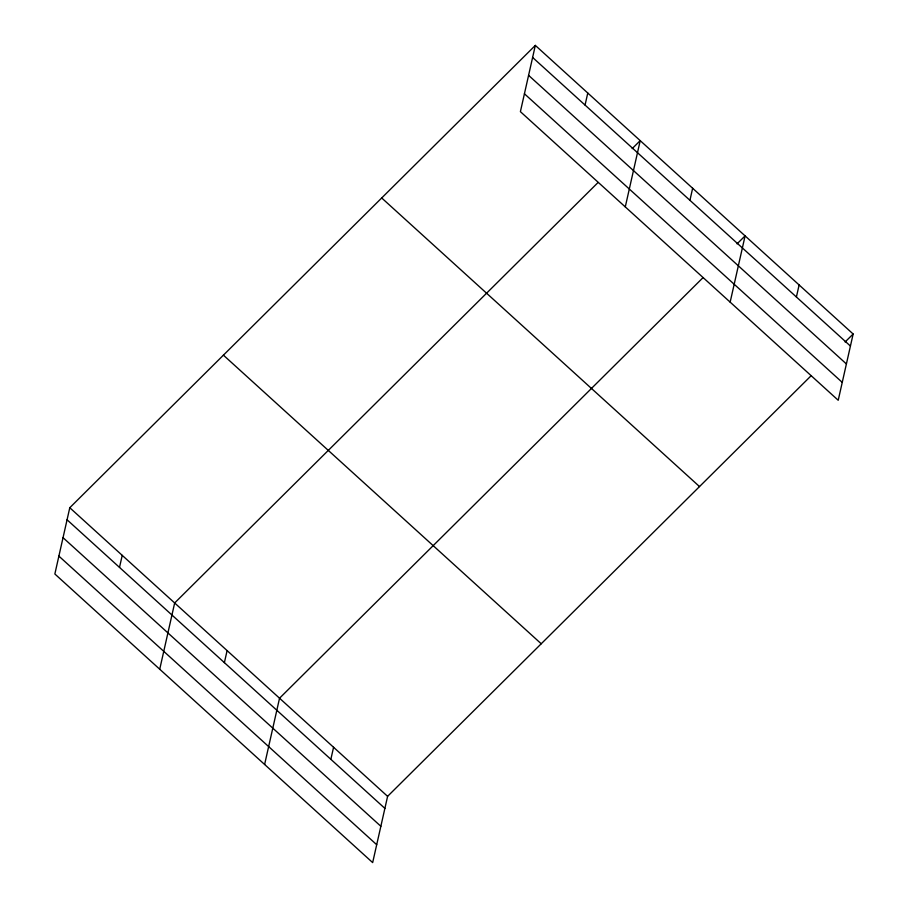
<?xml version="1.0" encoding="UTF-8"?>
<svg xmlns="http://www.w3.org/2000/svg" width="908" height="908" viewBox="0 0 908 908"><rect width="100%" height="100%" fill="white"/><g stroke="black" fill="none" stroke-linecap="round" stroke-linejoin="round"><path stroke-width="1.36" d="M535.334 45.4L520.398 111.661L838.22 400.269L853.145 334.008L535.334 45.4L69.78 507.731L54.855 573.992L372.666 862.6L387.603 796.339L810.969 375.889M119.504 567.409L122.228 555.356M159.729 669.23L174.665 602.969L598.043 182.519M224.389 662.647L227.102 650.593M264.614 764.479L279.539 698.218L702.917 277.757M330.853 759.326L333.576 747.273M585.058 105.078L587.771 93.025M625.283 206.899L640.208 140.638L632.172 148.617M689.932 200.316L692.645 188.262M730.157 302.137L745.093 235.876L737.058 243.855M796.407 296.995L799.119 284.942M845.11 341.987L853.145 334.008M532.61 57.454L850.433 346.061M528.581 75.341L846.404 363.949M524.427 93.774L842.249 382.381M381.701 197.967L699.512 486.575M223.413 355.164L541.236 643.772M69.78 507.731L387.603 796.339M67.067 519.785L384.89 808.392M63.038 537.672L380.849 826.28M58.884 556.105L376.695 844.712"/></g></svg>
